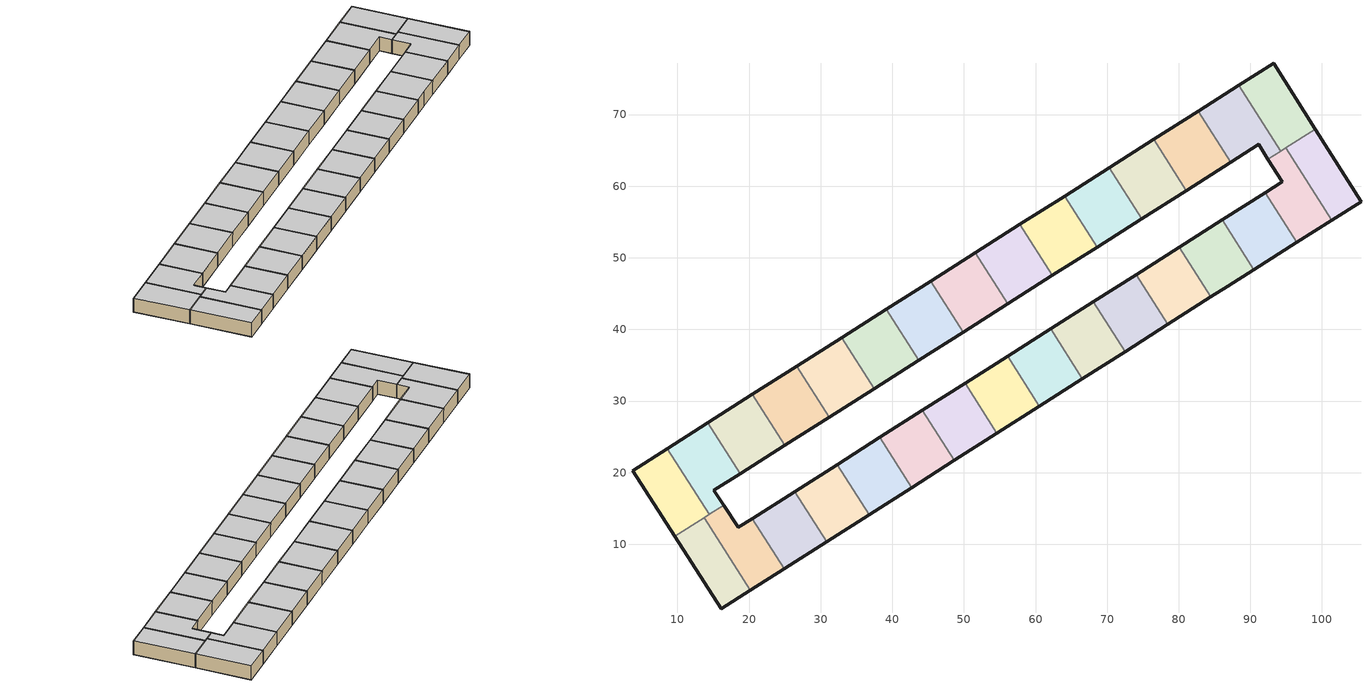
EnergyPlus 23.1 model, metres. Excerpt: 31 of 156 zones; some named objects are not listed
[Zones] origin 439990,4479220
b56bda9013da5b2d_F2_dwelling_0
 floor to b56bda9013da5b2d_F1_dwelling_0 (EU_floor_Construction): 20.19,3.58 13.73,13.73 9.61,11.11 16.12,0.98 z6
 wall outside (EU_wall_Construction): 20.19,3.58 16.12,0.98 9.61,11.11 z6:9
 wall to b56bda9013da5b2d_F2_dwelling_1 (EU_wall_Construction): 13.73,13.73 20.19,3.58 z6:9
 wall to b56bda9013da5b2d_F2_dwelling_16 (EU_wall_Construction): 9.61,11.11 13.73,13.73 z6:9
 ceiling to b56bda9013da5b2d_F3_dwelling_0 (EU_floor_Construction): 13.73,13.73 20.19,3.58 16.12,0.98 9.61,11.11 z9
b56bda9013da5b2d_F2_dwelling_1
 floor to b56bda9013da5b2d_F1_dwelling_1 (EU_floor_Construction): 24.89,6.58 20.43,13.59 18.46,12.34 16.45,15.45 13.73,13.73 20.19,3.58 z6
 wall outside (EU_wall_Construction): 24.89,6.58 20.19,3.58 / 16.45,15.45 18.46,12.34 20.43,13.59 z6:9
 wall to b56bda9013da5b2d_F2_dwelling_2 (EU_wall_Construction): 20.43,13.59 24.89,6.58 z6:9
 wall to b56bda9013da5b2d_F2_dwelling_17 (EU_wall_Construction): 14.42,14.16 16.45,15.45 z6:9
 wall to b56bda9013da5b2d_F2_dwelling_16 (EU_wall_Construction): 13.73,13.73 14.42,14.17 z6:9
 ceiling to b56bda9013da5b2d_F3_dwelling_1 (EU_floor_Construction): 20.43,13.59 24.89,6.58 20.19,3.58 13.73,13.73 16.45,15.45 18.46,12.34 z9
b56bda9013da5b2d_F2_dwelling_10
 floor to b56bda9013da5b2d_F1_dwelling_10 (EU_floor_Construction): 78.48,40.71 74.07,47.66 68.08,43.86 72.5,36.9 z6
 wall outside (EU_wall_Construction): 68.08,43.86 74.07,47.66 / 78.48,40.71 72.5,36.9 z6:9
 wall to b56bda9013da5b2d_F2_dwelling_9 (EU_wall_Construction): 72.5,36.9 68.08,43.86 z6:9
 wall to b56bda9013da5b2d_F2_dwelling_11 (EU_wall_Construction): 74.07,47.66 78.48,40.71 z6:9
 ceiling to b56bda9013da5b2d_F3_dwelling_10 (EU_floor_Construction): 74.07,47.66 78.48,40.71 72.5,36.9 68.08,43.86 z9
b56bda9013da5b2d_F2_dwelling_11
 floor to b56bda9013da5b2d_F1_dwelling_11 (EU_floor_Construction): 84.47,44.53 80.07,51.47 74.07,47.66 78.48,40.71 z6
 wall outside (EU_wall_Construction): 74.07,47.66 80.07,51.47 / 84.47,44.53 78.48,40.71 z6:9
 wall to b56bda9013da5b2d_F2_dwelling_12 (EU_wall_Construction): 80.07,51.47 84.47,44.53 z6:9
 ceiling to b56bda9013da5b2d_F3_dwelling_11 (EU_floor_Construction): 80.07,51.47 84.47,44.53 78.48,40.71 74.07,47.66 z9
b56bda9013da5b2d_F2_dwelling_12
 floor to b56bda9013da5b2d_F1_dwelling_12 (EU_floor_Construction): 90.47,48.34 86.07,55.28 80.07,51.47 84.47,44.53 86.83,46.03 z6
 wall outside (EU_wall_Construction): 80.07,51.47 86.07,55.28 / 90.47,48.34 86.83,46.03 84.47,44.53 z6:9
 wall to b56bda9013da5b2d_F2_dwelling_13 (EU_wall_Construction): 86.07,55.28 90.47,48.34 z6:9
 ceiling to b56bda9013da5b2d_F3_dwelling_12 (EU_floor_Construction): 86.07,55.28 90.47,48.34 86.83,46.03 84.47,44.53 80.07,51.47 z9
b56bda9013da5b2d_F2_dwelling_13
 floor to b56bda9013da5b2d_F1_dwelling_13 (EU_floor_Construction): 96.47,52.14 92.06,59.09 86.07,55.28 90.47,48.34 z6
 wall outside (EU_wall_Construction): 86.07,55.28 92.06,59.09 / 96.47,52.14 90.47,48.34 z6:9
 wall to b56bda9013da5b2d_F2_dwelling_14 (EU_wall_Construction): 92.06,59.09 96.47,52.14 z6:9
 ceiling to b56bda9013da5b2d_F3_dwelling_13 (EU_floor_Construction): 92.06,59.09 96.47,52.14 90.47,48.34 86.07,55.28 z9
b56bda9013da5b2d_F2_dwelling_14
 floor to b56bda9013da5b2d_F1_dwelling_14 (EU_floor_Construction): 101.34,55.23 94.92,65.33 92.46,63.77 94.45,60.6 92.06,59.09 96.47,52.14 z6
 wall outside (EU_wall_Construction): 101.34,55.23 96.47,52.14 / 92.06,59.09 94.45,60.6 92.46,63.77 z6:9
 wall to b56bda9013da5b2d_F2_dwelling_15 (EU_wall_Construction): 94.92,65.33 101.34,55.23 z6:9
 wall to b56bda9013da5b2d_F2_dwelling_29 (EU_wall_Construction): 92.46,63.77 94.24,64.9 z6:9
 wall to b56bda9013da5b2d_F2_dwelling_30 (EU_wall_Construction): 94.24,64.9 94.92,65.33 z6:9
 ceiling to b56bda9013da5b2d_F3_dwelling_14 (EU_floor_Construction): 94.92,65.33 101.34,55.23 96.47,52.14 92.06,59.09 94.45,60.6 92.46,63.77 z9
b56bda9013da5b2d_F2_dwelling_15
 floor to b56bda9013da5b2d_F1_dwelling_15 (EU_floor_Construction): 105.45,57.83 99.05,67.96 94.92,65.33 101.34,55.23 z6
 wall outside (EU_wall_Construction): 99.05,67.96 105.45,57.83 101.34,55.23 z6:9
 wall to b56bda9013da5b2d_F2_dwelling_30 (EU_wall_Construction): 94.92,65.33 99.05,67.96 z6:9
 ceiling to b56bda9013da5b2d_F3_dwelling_15 (EU_floor_Construction): 99.05,67.96 105.45,57.83 101.34,55.23 94.92,65.33 z9
b56bda9013da5b2d_F2_dwelling_16
 floor to b56bda9013da5b2d_F1_dwelling_16 (EU_floor_Construction): 14.42,14.17 8.58,23.36 3.73,20.28 9.61,11.11 z6
 wall outside (EU_wall_Construction): 9.61,11.11 3.73,20.28 8.58,23.36 z6:9
 wall to b56bda9013da5b2d_F2_dwelling_17 (EU_wall_Construction): 8.58,23.36 14.42,14.17 z6:9
 ceiling to b56bda9013da5b2d_F3_dwelling_16 (EU_floor_Construction): 8.58,23.36 14.42,14.17 9.61,11.11 3.73,20.28 z9
b56bda9013da5b2d_F2_dwelling_17
 floor to b56bda9013da5b2d_F1_dwelling_17 (EU_floor_Construction): 16.45,15.45 15.1,17.52 18.75,19.83 14.23,26.95 8.58,23.36 14.42,14.17 z6
 wall outside (EU_wall_Construction): 8.58,23.36 14.23,26.95 / 18.75,19.83 15.1,17.52 16.45,15.45 z6:9
 wall to b56bda9013da5b2d_F2_dwelling_18 (EU_wall_Construction): 14.23,26.95 18.75,19.83 z6:9
 ceiling to b56bda9013da5b2d_F3_dwelling_17 (EU_floor_Construction): 14.23,26.95 18.75,19.83 15.1,17.52 16.45,15.45 14.42,14.17 8.58,23.36 z9
b56bda9013da5b2d_F2_dwelling_18
 floor to b56bda9013da5b2d_F1_dwelling_18 (EU_floor_Construction): 24.99,23.8 20.46,30.91 14.23,26.95 18.75,19.83 z6
 wall outside (EU_wall_Construction): 14.23,26.95 20.46,30.91 / 24.99,23.8 18.75,19.83 z6:9
 wall to b56bda9013da5b2d_F2_dwelling_19 (EU_wall_Construction): 20.46,30.91 24.99,23.8 z6:9
 ceiling to b56bda9013da5b2d_F3_dwelling_18 (EU_floor_Construction): 20.46,30.91 24.99,23.8 18.75,19.83 14.23,26.95 z9
b56bda9013da5b2d_F2_dwelling_19
 floor to b56bda9013da5b2d_F1_dwelling_19 (EU_floor_Construction): 31.22,27.76 26.7,34.88 20.46,30.91 24.99,23.8 z6
 wall outside (EU_wall_Construction): 20.46,30.91 26.7,34.88 / 31.22,27.76 24.99,23.8 z6:9
 wall to b56bda9013da5b2d_F2_dwelling_20 (EU_wall_Construction): 26.7,34.88 31.22,27.76 z6:9
 ceiling to b56bda9013da5b2d_F3_dwelling_19 (EU_floor_Construction): 26.7,34.88 31.22,27.76 24.99,23.8 20.46,30.91 z9
b56bda9013da5b2d_F2_dwelling_2
 floor to b56bda9013da5b2d_F1_dwelling_2 (EU_floor_Construction): 30.82,10.35 26.36,17.36 20.43,13.59 24.89,6.58 z6
 wall outside (EU_wall_Construction): 20.43,13.59 26.36,17.36 / 30.82,10.35 24.89,6.58 z6:9
 wall to b56bda9013da5b2d_F2_dwelling_3 (EU_wall_Construction): 26.36,17.36 30.82,10.35 z6:9
 ceiling to b56bda9013da5b2d_F3_dwelling_2 (EU_floor_Construction): 26.36,17.36 30.82,10.35 24.89,6.58 20.43,13.59 z9
b56bda9013da5b2d_F2_dwelling_20
 floor to b56bda9013da5b2d_F1_dwelling_20 (EU_floor_Construction): 37.46,31.71 32.93,38.84 26.7,34.88 31.22,27.76 z6
 wall outside (EU_wall_Construction): 26.7,34.88 32.93,38.84 / 37.46,31.71 31.22,27.76 z6:9
 wall to b56bda9013da5b2d_F2_dwelling_21 (EU_wall_Construction): 32.93,38.84 37.46,31.71 z6:9
 ceiling to b56bda9013da5b2d_F3_dwelling_20 (EU_floor_Construction): 32.93,38.84 37.46,31.71 31.22,27.76 26.7,34.88 z9
b56bda9013da5b2d_F2_dwelling_21
 floor to b56bda9013da5b2d_F1_dwelling_21 (EU_floor_Construction): 43.69,35.67 39.16,42.8 32.93,38.84 37.46,31.71 z6
 wall outside (EU_wall_Construction): 32.93,38.84 39.16,42.8 / 43.69,35.67 37.46,31.71 z6:9
 wall to b56bda9013da5b2d_F2_dwelling_22 (EU_wall_Construction): 39.16,42.8 43.69,35.67 z6:9
 ceiling to b56bda9013da5b2d_F3_dwelling_21 (EU_floor_Construction): 39.16,42.8 43.69,35.67 37.46,31.71 32.93,38.84 z9
b56bda9013da5b2d_F2_dwelling_22
 floor to b56bda9013da5b2d_F1_dwelling_22 (EU_floor_Construction): 49.91,39.63 45.39,46.75 39.16,42.8 43.69,35.67 z6
 wall outside (EU_wall_Construction): 39.16,42.8 45.39,46.75 / 49.91,39.63 43.69,35.67 z6:9
 wall to b56bda9013da5b2d_F2_dwelling_23 (EU_wall_Construction): 45.39,46.75 49.91,39.63 z6:9
 ceiling to b56bda9013da5b2d_F3_dwelling_22 (EU_floor_Construction): 45.39,46.75 49.91,39.63 43.69,35.67 39.16,42.8 z9
b56bda9013da5b2d_F2_dwelling_23
 floor to b56bda9013da5b2d_F1_dwelling_23 (EU_floor_Construction): 56.14,43.58 51.61,50.71 45.39,46.75 49.91,39.63 z6
 wall outside (EU_wall_Construction): 45.39,46.75 51.61,50.71 / 56.14,43.58 49.91,39.63 z6:9
 wall to b56bda9013da5b2d_F2_dwelling_24 (EU_wall_Construction): 51.61,50.71 56.14,43.58 z6:9
 ceiling to b56bda9013da5b2d_F3_dwelling_23 (EU_floor_Construction): 51.61,50.71 56.14,43.58 49.91,39.63 45.39,46.75 z9
b56bda9013da5b2d_F2_dwelling_24
 floor to b56bda9013da5b2d_F1_dwelling_24 (EU_floor_Construction): 62.36,47.53 57.83,54.67 51.61,50.71 56.14,43.58 z6
 wall outside (EU_wall_Construction): 51.61,50.71 57.83,54.67 / 62.36,47.53 56.14,43.58 z6:9
 wall to b56bda9013da5b2d_F2_dwelling_25 (EU_wall_Construction): 57.83,54.67 62.36,47.53 z6:9
 ceiling to b56bda9013da5b2d_F3_dwelling_24 (EU_floor_Construction): 57.83,54.67 62.36,47.53 56.14,43.58 51.61,50.71 z9
b56bda9013da5b2d_F2_dwelling_25
 floor to b56bda9013da5b2d_F1_dwelling_25 (EU_floor_Construction): 68.59,51.48 64.05,58.62 57.83,54.67 62.36,47.53 z6
 wall outside (EU_wall_Construction): 57.83,54.67 64.05,58.62 / 68.59,51.48 62.36,47.53 z6:9
 wall to b56bda9013da5b2d_F2_dwelling_26 (EU_wall_Construction): 64.05,58.62 68.59,51.48 z6:9
 ceiling to b56bda9013da5b2d_F3_dwelling_25 (EU_floor_Construction): 64.05,58.62 68.59,51.48 62.36,47.53 57.83,54.67 z9
b56bda9013da5b2d_F2_dwelling_26
 floor to b56bda9013da5b2d_F1_dwelling_26 (EU_floor_Construction): 74.81,55.43 70.27,62.57 64.05,58.62 68.59,51.48 z6
 wall outside (EU_wall_Construction): 64.05,58.62 70.27,62.57 / 74.81,55.43 68.59,51.48 z6:9
 wall to b56bda9013da5b2d_F2_dwelling_27 (EU_wall_Construction): 70.27,62.57 74.81,55.43 z6:9
 ceiling to b56bda9013da5b2d_F3_dwelling_26 (EU_floor_Construction): 70.27,62.57 74.81,55.43 68.59,51.48 64.05,58.62 z9
b56bda9013da5b2d_F2_dwelling_27
 floor to b56bda9013da5b2d_F1_dwelling_27 (EU_floor_Construction): 81.02,59.38 76.48,66.52 70.27,62.57 74.81,55.43 z6
 wall outside (EU_wall_Construction): 70.27,62.57 76.48,66.52 / 81.02,59.38 74.81,55.43 z6:9
 wall to b56bda9013da5b2d_F2_dwelling_28 (EU_wall_Construction): 76.48,66.52 81.02,59.38 z6:9
 ceiling to b56bda9013da5b2d_F3_dwelling_27 (EU_floor_Construction): 76.48,66.52 81.02,59.38 74.81,55.43 70.27,62.57 z9
b56bda9013da5b2d_F2_dwelling_28
 floor to b56bda9013da5b2d_F1_dwelling_28 (EU_floor_Construction): 87.24,63.33 82.7,70.47 76.48,66.52 81.02,59.38 z6
 wall outside (EU_wall_Construction): 76.48,66.52 82.7,70.47 / 87.24,63.33 81.02,59.38 z6:9
 wall to b56bda9013da5b2d_F2_dwelling_29 (EU_wall_Construction): 82.7,70.47 87.24,63.33 z6:9
 ceiling to b56bda9013da5b2d_F3_dwelling_28 (EU_floor_Construction): 82.7,70.47 87.24,63.33 81.02,59.38 76.48,66.52 z9
b56bda9013da5b2d_F2_dwelling_29
 floor to b56bda9013da5b2d_F1_dwelling_29 (EU_floor_Construction): 94.24,64.9 88.4,74.09 82.7,70.47 87.24,63.33 91.16,65.82 92.46,63.77 z6
 wall outside (EU_wall_Construction): 92.46,63.77 91.16,65.82 87.24,63.33 / 82.7,70.47 88.4,74.09 z6:9
 wall to b56bda9013da5b2d_F2_dwelling_30 (EU_wall_Construction): 88.4,74.09 94.24,64.9 z6:9
 ceiling to b56bda9013da5b2d_F3_dwelling_29 (EU_floor_Construction): 88.4,74.09 94.24,64.9 92.46,63.77 91.16,65.82 87.24,63.33 82.7,70.47 z9
b56bda9013da5b2d_F2_dwelling_3
 floor to b56bda9013da5b2d_F1_dwelling_3 (EU_floor_Construction): 36.75,14.13 32.3,21.13 26.36,17.36 30.82,10.35 z6
 wall outside (EU_wall_Construction): 26.36,17.36 32.3,21.13 / 36.75,14.13 30.82,10.35 z6:9
 wall to b56bda9013da5b2d_F2_dwelling_4 (EU_wall_Construction): 32.3,21.13 36.75,14.13 z6:9
 ceiling to b56bda9013da5b2d_F3_dwelling_3 (EU_floor_Construction): 32.3,21.13 36.75,14.13 30.82,10.35 26.36,17.36 z9
b56bda9013da5b2d_F2_dwelling_30
 floor to b56bda9013da5b2d_F1_dwelling_30 (EU_floor_Construction): 99.05,67.96 93.24,77.17 88.4,74.09 94.24,64.9 z6
 wall outside (EU_wall_Construction): 88.4,74.09 93.24,77.17 99.05,67.96 z6:9
 ceiling to b56bda9013da5b2d_F3_dwelling_30 (EU_floor_Construction): 93.24,77.17 99.05,67.96 94.24,64.9 88.4,74.09 z9
b56bda9013da5b2d_F2_dwelling_4
 floor to b56bda9013da5b2d_F1_dwelling_4 (EU_floor_Construction): 42.69,17.91 38.25,24.91 32.3,21.13 36.75,14.13 z6
 wall outside (EU_wall_Construction): 32.3,21.13 38.25,24.91 / 42.69,17.91 36.75,14.13 z6:9
 wall to b56bda9013da5b2d_F2_dwelling_5 (EU_wall_Construction): 38.25,24.91 42.69,17.91 z6:9
 ceiling to b56bda9013da5b2d_F3_dwelling_4 (EU_floor_Construction): 38.25,24.91 42.69,17.91 36.75,14.13 32.3,21.13 z9
b56bda9013da5b2d_F2_dwelling_5
 floor to b56bda9013da5b2d_F1_dwelling_5 (EU_floor_Construction): 48.64,21.7 44.2,28.69 38.25,24.91 42.69,17.91 z6
 wall outside (EU_wall_Construction): 38.25,24.91 44.2,28.69 / 48.64,21.7 42.69,17.91 z6:9
 wall to b56bda9013da5b2d_F2_dwelling_6 (EU_wall_Construction): 44.2,28.69 48.64,21.7 z6:9
 ceiling to b56bda9013da5b2d_F3_dwelling_5 (EU_floor_Construction): 44.2,28.69 48.64,21.7 42.69,17.91 38.25,24.91 z9
b56bda9013da5b2d_F2_dwelling_6
 floor to b56bda9013da5b2d_F1_dwelling_6 (EU_floor_Construction): 54.59,25.5 50.16,32.47 44.2,28.69 48.64,21.7 z6
 wall outside (EU_wall_Construction): 44.2,28.69 50.16,32.47 / 54.59,25.5 48.64,21.7 z6:9
 wall to b56bda9013da5b2d_F2_dwelling_7 (EU_wall_Construction): 50.16,32.47 54.59,25.5 z6:9
 ceiling to b56bda9013da5b2d_F3_dwelling_6 (EU_floor_Construction): 50.16,32.47 54.59,25.5 48.64,21.7 44.2,28.69 z9
b56bda9013da5b2d_F2_dwelling_7
 floor to b56bda9013da5b2d_F1_dwelling_7 (EU_floor_Construction): 60.56,29.29 56.13,36.26 50.16,32.47 54.59,25.5 z6
 wall outside (EU_wall_Construction): 50.16,32.47 56.13,36.26 / 60.56,29.29 54.59,25.5 z6:9
 wall to b56bda9013da5b2d_F2_dwelling_8 (EU_wall_Construction): 56.13,36.26 60.56,29.29 z6:9
 ceiling to b56bda9013da5b2d_F3_dwelling_7 (EU_floor_Construction): 56.13,36.26 60.56,29.29 54.59,25.5 50.16,32.47 z9
b56bda9013da5b2d_F2_dwelling_8
 floor to b56bda9013da5b2d_F1_dwelling_8 (EU_floor_Construction): 66.53,33.1 62.1,40.06 56.13,36.26 60.56,29.29 z6
 wall outside (EU_wall_Construction): 56.13,36.26 62.1,40.06 / 66.53,33.1 60.56,29.29 z6:9
 wall to b56bda9013da5b2d_F2_dwelling_9 (EU_wall_Construction): 62.1,40.06 66.53,33.1 z6:9
 ceiling to b56bda9013da5b2d_F3_dwelling_8 (EU_floor_Construction): 62.1,40.06 66.53,33.1 60.56,29.29 56.13,36.26 z9
b56bda9013da5b2d_F2_dwelling_9
 floor to b56bda9013da5b2d_F1_dwelling_9 (EU_floor_Construction): 72.5,36.9 68.08,43.86 62.1,40.06 66.53,33.1 z6
 wall outside (EU_wall_Construction): 62.1,40.06 68.08,43.86 / 72.5,36.9 66.53,33.1 z6:9
 ceiling to b56bda9013da5b2d_F3_dwelling_9 (EU_floor_Construction): 68.08,43.86 72.5,36.9 66.53,33.1 62.1,40.06 z9
[Building]
EU S2 Campaign: North Axis=0; Terrain=City; Solar Distribution=FullExterior
[Site:Location]
Madrid: Latitude=40.5; Longitude=-3.5; Time Zone=1; Elevation=609
[SizingPeriod:WeatherFileDays]
AnnualSizingPeriod: Begin Month=1; Begin Day of Month=1; End Month=12; End Day of Month=31; Day of Week for Start Day=Monday; Use Weather File Daylight Saving Period=No; Use Weather File Rain and Snow Indicators=No
[MATERIAL]
EU_InternalMass_Material: Roughness=MediumRough; Thickness=0.1; Conductivity=1; Density=1800; Specific Heat=900; Thermal Absorptance=0.9; Solar Absorptance=0.7; Visible Absorptance=0.7
[MATERIAL:NOMASS] Roughness=MediumRough; Thermal Absorptance=0.9; Solar Absorptance=0.7; Visible Absorptance=0.7
Name | Thermal Resistance
EU_wall_NoMass | 0.609216
EU_floor_NoMass | 0.568163
[CONSTRUCTION]
EU_wall_Construction: EU_wall_NoMass
EU_floor_Construction: EU_floor_NoMass
EU_InternalMass_Construction: EU_InternalMass_Material
[ZONE] Type=1; Multiplier=1; Ceiling Height=autocalculate; Floor Area=autocalculate; Part of Total Floor Area=Yes
Name | Volume
b56bda9013da5b2d_F2_dwelling_0 | 175.195
b56bda9013da5b2d_F2_dwelling_1; b56bda9013da5b2d_F2_dwelling_14 | 175.228
b56bda9013da5b2d_F2_dwelling_10; b56bda9013da5b2d_F2_dwelling_6 | 175.219
b56bda9013da5b2d_F2_dwelling_11 | 175.216
b56bda9013da5b2d_F2_dwelling_12; b56bda9013da5b2d_F2_dwelling_9 | 175.202
b56bda9013da5b2d_F2_dwelling_13 | 175.233
b56bda9013da5b2d_F2_dwelling_15 | 175.203
b56bda9013da5b2d_F2_dwelling_16; b56bda9013da5b2d_F2_dwelling_25 | 186.894
b56bda9013da5b2d_F2_dwelling_17 | 186.882
b56bda9013da5b2d_F2_dwelling_18 | 186.875
b56bda9013da5b2d_F2_dwelling_19 | 186.898
b56bda9013da5b2d_F2_dwelling_2; b56bda9013da5b2d_F2_dwelling_4 | 175.205
b56bda9013da5b2d_F2_dwelling_20 | 186.906
b56bda9013da5b2d_F2_dwelling_21 | 186.892
b56bda9013da5b2d_F2_dwelling_22 | 186.885
b56bda9013da5b2d_F2_dwelling_23 | 186.913
b56bda9013da5b2d_F2_dwelling_24 | 186.869
b56bda9013da5b2d_F2_dwelling_26 | 186.88
b56bda9013da5b2d_F2_dwelling_27 | 186.889
b56bda9013da5b2d_F2_dwelling_28 | 186.896
b56bda9013da5b2d_F2_dwelling_29 | 186.873
b56bda9013da5b2d_F2_dwelling_3 | 175.204
b56bda9013da5b2d_F2_dwelling_30 | 186.893
b56bda9013da5b2d_F2_dwelling_5 | 175.238
b56bda9013da5b2d_F2_dwelling_7 | 175.188
b56bda9013da5b2d_F2_dwelling_8 | 175.239
[INTERNALMASS] Construction=EU_InternalMass_Construction
Name | Zone or ZoneList | Surface Area
b56bda9013da5b2d_F2_dwelling_0_EU_InternalMass | b56bda9013da5b2d_F2_dwelling_0 | 58.3983
b56bda9013da5b2d_F2_dwelling_1_EU_InternalMass | b56bda9013da5b2d_F2_dwelling_1 | 58.4092
b56bda9013da5b2d_F2_dwelling_2_EU_InternalMass | b56bda9013da5b2d_F2_dwelling_2 | 58.4014
b56bda9013da5b2d_F2_dwelling_3_EU_InternalMass | b56bda9013da5b2d_F2_dwelling_3 | 58.4013
b56bda9013da5b2d_F2_dwelling_4_EU_InternalMass | b56bda9013da5b2d_F2_dwelling_4 | 58.4017
b56bda9013da5b2d_F2_dwelling_5_EU_InternalMass | b56bda9013da5b2d_F2_dwelling_5 | 58.4126
b56bda9013da5b2d_F2_dwelling_6_EU_InternalMass | b56bda9013da5b2d_F2_dwelling_6 | 58.4066
b56bda9013da5b2d_F2_dwelling_7_EU_InternalMass | b56bda9013da5b2d_F2_dwelling_7 | 58.396
b56bda9013da5b2d_F2_dwelling_8_EU_InternalMass | b56bda9013da5b2d_F2_dwelling_8 | 58.4132
b56bda9013da5b2d_F2_dwelling_9_EU_InternalMass | b56bda9013da5b2d_F2_dwelling_9 | 58.4006
b56bda9013da5b2d_F2_dwelling_10_EU_InternalMass | b56bda9013da5b2d_F2_dwelling_10 | 58.4062
b56bda9013da5b2d_F2_dwelling_11_EU_InternalMass | b56bda9013da5b2d_F2_dwelling_11 | 58.4054
b56bda9013da5b2d_F2_dwelling_12_EU_InternalMass | b56bda9013da5b2d_F2_dwelling_12 | 58.4005
b56bda9013da5b2d_F2_dwelling_13_EU_InternalMass | b56bda9013da5b2d_F2_dwelling_13 | 58.4108
b56bda9013da5b2d_F2_dwelling_14_EU_InternalMass | b56bda9013da5b2d_F2_dwelling_14 | 58.4095
b56bda9013da5b2d_F2_dwelling_15_EU_InternalMass | b56bda9013da5b2d_F2_dwelling_15 | 58.401
b56bda9013da5b2d_F2_dwelling_16_EU_InternalMass | b56bda9013da5b2d_F2_dwelling_16 | 62.2978
b56bda9013da5b2d_F2_dwelling_17_EU_InternalMass | b56bda9013da5b2d_F2_dwelling_17 | 62.294
b56bda9013da5b2d_F2_dwelling_18_EU_InternalMass | b56bda9013da5b2d_F2_dwelling_18 | 62.2916
b56bda9013da5b2d_F2_dwelling_19_EU_InternalMass | b56bda9013da5b2d_F2_dwelling_19 | 62.2994
b56bda9013da5b2d_F2_dwelling_20_EU_InternalMass | b56bda9013da5b2d_F2_dwelling_20 | 62.3019
b56bda9013da5b2d_F2_dwelling_21_EU_InternalMass | b56bda9013da5b2d_F2_dwelling_21 | 62.2973
b56bda9013da5b2d_F2_dwelling_22_EU_InternalMass | b56bda9013da5b2d_F2_dwelling_22 | 62.295
b56bda9013da5b2d_F2_dwelling_23_EU_InternalMass | b56bda9013da5b2d_F2_dwelling_23 | 62.3044
b56bda9013da5b2d_F2_dwelling_24_EU_InternalMass | b56bda9013da5b2d_F2_dwelling_24 | 62.2896
b56bda9013da5b2d_F2_dwelling_25_EU_InternalMass | b56bda9013da5b2d_F2_dwelling_25 | 62.2981
b56bda9013da5b2d_F2_dwelling_26_EU_InternalMass | b56bda9013da5b2d_F2_dwelling_26 | 62.2934
b56bda9013da5b2d_F2_dwelling_27_EU_InternalMass | b56bda9013da5b2d_F2_dwelling_27 | 62.2966
b56bda9013da5b2d_F2_dwelling_28_EU_InternalMass | b56bda9013da5b2d_F2_dwelling_28 | 62.2988
b56bda9013da5b2d_F2_dwelling_29_EU_InternalMass | b56bda9013da5b2d_F2_dwelling_29 | 62.2911
b56bda9013da5b2d_F2_dwelling_30_EU_InternalMass | b56bda9013da5b2d_F2_dwelling_30 | 62.2975
[OTHEREQUIPMENT] Fuel Type=Electricity; Design Level Calculation Method=Watts/Area; Power per Zone Floor Area=1; Fraction Latent=0; Fraction Radiant=0; Fraction Lost=0; Carbon Dioxide Generation Rate=0; EndUse Subcategory=EU_Step8_InternalGains
Name | Zone or ZoneList or Space or SpaceList | Schedule
EU_Step8_InternalGain_b56bda9013da5b2d_F2_dwelling_0_f000 | b56bda9013da5b2d_F2_dwelling_0 | EU_Step8_GainSchedule_b56bda9013da5b2d_F2_dwelling_0_f000
EU_Step8_InternalGain_b56bda9013da5b2d_F2_dwelling_1_f000 | b56bda9013da5b2d_F2_dwelling_1 | EU_Step8_GainSchedule_b56bda9013da5b2d_F2_dwelling_1_f000
EU_Step8_InternalGain_b56bda9013da5b2d_F2_dwelling_2_f000 | b56bda9013da5b2d_F2_dwelling_2 | EU_Step8_GainSchedule_b56bda9013da5b2d_F2_dwelling_2_f000
EU_Step8_InternalGain_b56bda9013da5b2d_F2_dwelling_3_f000 | b56bda9013da5b2d_F2_dwelling_3 | EU_Step8_GainSchedule_b56bda9013da5b2d_F2_dwelling_3_f000
EU_Step8_InternalGain_b56bda9013da5b2d_F2_dwelling_4_f000 | b56bda9013da5b2d_F2_dwelling_4 | EU_Step8_GainSchedule_b56bda9013da5b2d_F2_dwelling_4_f000
EU_Step8_InternalGain_b56bda9013da5b2d_F2_dwelling_5_f000 | b56bda9013da5b2d_F2_dwelling_5 | EU_Step8_GainSchedule_b56bda9013da5b2d_F2_dwelling_5_f000
EU_Step8_InternalGain_b56bda9013da5b2d_F2_dwelling_6_f000 | b56bda9013da5b2d_F2_dwelling_6 | EU_Step8_GainSchedule_b56bda9013da5b2d_F2_dwelling_6_f000
EU_Step8_InternalGain_b56bda9013da5b2d_F2_dwelling_7_f000 | b56bda9013da5b2d_F2_dwelling_7 | EU_Step8_GainSchedule_b56bda9013da5b2d_F2_dwelling_7_f000
EU_Step8_InternalGain_b56bda9013da5b2d_F2_dwelling_8_f000 | b56bda9013da5b2d_F2_dwelling_8 | EU_Step8_GainSchedule_b56bda9013da5b2d_F2_dwelling_8_f000
EU_Step8_InternalGain_b56bda9013da5b2d_F2_dwelling_9_f000 | b56bda9013da5b2d_F2_dwelling_9 | EU_Step8_GainSchedule_b56bda9013da5b2d_F2_dwelling_9_f000
EU_Step8_InternalGain_b56bda9013da5b2d_F2_dwelling_10_f000 | b56bda9013da5b2d_F2_dwelling_10 | EU_Step8_GainSchedule_b56bda9013da5b2d_F2_dwelling_10_f000
EU_Step8_InternalGain_b56bda9013da5b2d_F2_dwelling_11_f000 | b56bda9013da5b2d_F2_dwelling_11 | EU_Step8_GainSchedule_b56bda9013da5b2d_F2_dwelling_11_f000
EU_Step8_InternalGain_b56bda9013da5b2d_F2_dwelling_12_f000 | b56bda9013da5b2d_F2_dwelling_12 | EU_Step8_GainSchedule_b56bda9013da5b2d_F2_dwelling_12_f000
EU_Step8_InternalGain_b56bda9013da5b2d_F2_dwelling_13_f000 | b56bda9013da5b2d_F2_dwelling_13 | EU_Step8_GainSchedule_b56bda9013da5b2d_F2_dwelling_13_f000
EU_Step8_InternalGain_b56bda9013da5b2d_F2_dwelling_14_f000 | b56bda9013da5b2d_F2_dwelling_14 | EU_Step8_GainSchedule_b56bda9013da5b2d_F2_dwelling_14_f000
EU_Step8_InternalGain_b56bda9013da5b2d_F2_dwelling_15_f000 | b56bda9013da5b2d_F2_dwelling_15 | EU_Step8_GainSchedule_b56bda9013da5b2d_F2_dwelling_15_f000
EU_Step8_InternalGain_b56bda9013da5b2d_F2_dwelling_16_f000 | b56bda9013da5b2d_F2_dwelling_16 | EU_Step8_GainSchedule_b56bda9013da5b2d_F2_dwelling_16_f000
EU_Step8_InternalGain_b56bda9013da5b2d_F2_dwelling_17_f000 | b56bda9013da5b2d_F2_dwelling_17 | EU_Step8_GainSchedule_b56bda9013da5b2d_F2_dwelling_17_f000
EU_Step8_InternalGain_b56bda9013da5b2d_F2_dwelling_18_f000 | b56bda9013da5b2d_F2_dwelling_18 | EU_Step8_GainSchedule_b56bda9013da5b2d_F2_dwelling_18_f000
EU_Step8_InternalGain_b56bda9013da5b2d_F2_dwelling_19_f000 | b56bda9013da5b2d_F2_dwelling_19 | EU_Step8_GainSchedule_b56bda9013da5b2d_F2_dwelling_19_f000
EU_Step8_InternalGain_b56bda9013da5b2d_F2_dwelling_20_f000 | b56bda9013da5b2d_F2_dwelling_20 | EU_Step8_GainSchedule_b56bda9013da5b2d_F2_dwelling_20_f000
EU_Step8_InternalGain_b56bda9013da5b2d_F2_dwelling_21_f000 | b56bda9013da5b2d_F2_dwelling_21 | EU_Step8_GainSchedule_b56bda9013da5b2d_F2_dwelling_21_f000
EU_Step8_InternalGain_b56bda9013da5b2d_F2_dwelling_22_f000 | b56bda9013da5b2d_F2_dwelling_22 | EU_Step8_GainSchedule_b56bda9013da5b2d_F2_dwelling_22_f000
EU_Step8_InternalGain_b56bda9013da5b2d_F2_dwelling_23_f000 | b56bda9013da5b2d_F2_dwelling_23 | EU_Step8_GainSchedule_b56bda9013da5b2d_F2_dwelling_23_f000
EU_Step8_InternalGain_b56bda9013da5b2d_F2_dwelling_24_f000 | b56bda9013da5b2d_F2_dwelling_24 | EU_Step8_GainSchedule_b56bda9013da5b2d_F2_dwelling_24_f000
EU_Step8_InternalGain_b56bda9013da5b2d_F2_dwelling_25_f000 | b56bda9013da5b2d_F2_dwelling_25 | EU_Step8_GainSchedule_b56bda9013da5b2d_F2_dwelling_25_f000
EU_Step8_InternalGain_b56bda9013da5b2d_F2_dwelling_26_f000 | b56bda9013da5b2d_F2_dwelling_26 | EU_Step8_GainSchedule_b56bda9013da5b2d_F2_dwelling_26_f000
EU_Step8_InternalGain_b56bda9013da5b2d_F2_dwelling_27_f000 | b56bda9013da5b2d_F2_dwelling_27 | EU_Step8_GainSchedule_b56bda9013da5b2d_F2_dwelling_27_f000
EU_Step8_InternalGain_b56bda9013da5b2d_F2_dwelling_28_f000 | b56bda9013da5b2d_F2_dwelling_28 | EU_Step8_GainSchedule_b56bda9013da5b2d_F2_dwelling_28_f000
EU_Step8_InternalGain_b56bda9013da5b2d_F2_dwelling_29_f000 | b56bda9013da5b2d_F2_dwelling_29 | EU_Step8_GainSchedule_b56bda9013da5b2d_F2_dwelling_29_f000
EU_Step8_InternalGain_b56bda9013da5b2d_F2_dwelling_30_f000 | b56bda9013da5b2d_F2_dwelling_30 | EU_Step8_GainSchedule_b56bda9013da5b2d_F2_dwelling_30_f000
[ZONEVENTILATION:DESIGNFLOWRATE] Schedule=EU_AlwaysOn; Design Flow Rate Calculation Method=AirChanges/Hour; Air Changes per Hour=0.752966; Ventilation Type=Natural; Fan Pressure Rise=0; Fan Total Efficiency=1; Constant Term Coefficient=1; Temperature Term Coefficient=0; Velocity Term Coefficient=0; Velocity Squared Term Coefficient=0; Minimum Indoor Temperature=-100; Maximum Indoor Temperature=100; Delta Temperature=-100; Minimum Outdoor Temperature=-100; Maximum Outdoor Temperature=100; Maximum Wind Speed=40
Name | Zone or ZoneList or Space or SpaceList
EU_ConstantAir_b56bda9013da5b2d_F2_dwelling_0 | b56bda9013da5b2d_F2_dwelling_0
EU_ConstantAir_b56bda9013da5b2d_F2_dwelling_1 | b56bda9013da5b2d_F2_dwelling_1
EU_ConstantAir_b56bda9013da5b2d_F2_dwelling_2 | b56bda9013da5b2d_F2_dwelling_2
EU_ConstantAir_b56bda9013da5b2d_F2_dwelling_3 | b56bda9013da5b2d_F2_dwelling_3
EU_ConstantAir_b56bda9013da5b2d_F2_dwelling_4 | b56bda9013da5b2d_F2_dwelling_4
EU_ConstantAir_b56bda9013da5b2d_F2_dwelling_5 | b56bda9013da5b2d_F2_dwelling_5
EU_ConstantAir_b56bda9013da5b2d_F2_dwelling_6 | b56bda9013da5b2d_F2_dwelling_6
EU_ConstantAir_b56bda9013da5b2d_F2_dwelling_7 | b56bda9013da5b2d_F2_dwelling_7
EU_ConstantAir_b56bda9013da5b2d_F2_dwelling_8 | b56bda9013da5b2d_F2_dwelling_8
EU_ConstantAir_b56bda9013da5b2d_F2_dwelling_9 | b56bda9013da5b2d_F2_dwelling_9
EU_ConstantAir_b56bda9013da5b2d_F2_dwelling_10 | b56bda9013da5b2d_F2_dwelling_10
EU_ConstantAir_b56bda9013da5b2d_F2_dwelling_11 | b56bda9013da5b2d_F2_dwelling_11
EU_ConstantAir_b56bda9013da5b2d_F2_dwelling_12 | b56bda9013da5b2d_F2_dwelling_12
EU_ConstantAir_b56bda9013da5b2d_F2_dwelling_13 | b56bda9013da5b2d_F2_dwelling_13
EU_ConstantAir_b56bda9013da5b2d_F2_dwelling_14 | b56bda9013da5b2d_F2_dwelling_14
EU_ConstantAir_b56bda9013da5b2d_F2_dwelling_15 | b56bda9013da5b2d_F2_dwelling_15
EU_ConstantAir_b56bda9013da5b2d_F2_dwelling_16 | b56bda9013da5b2d_F2_dwelling_16
EU_ConstantAir_b56bda9013da5b2d_F2_dwelling_17 | b56bda9013da5b2d_F2_dwelling_17
EU_ConstantAir_b56bda9013da5b2d_F2_dwelling_18 | b56bda9013da5b2d_F2_dwelling_18
EU_ConstantAir_b56bda9013da5b2d_F2_dwelling_19 | b56bda9013da5b2d_F2_dwelling_19
EU_ConstantAir_b56bda9013da5b2d_F2_dwelling_20 | b56bda9013da5b2d_F2_dwelling_20
EU_ConstantAir_b56bda9013da5b2d_F2_dwelling_21 | b56bda9013da5b2d_F2_dwelling_21
EU_ConstantAir_b56bda9013da5b2d_F2_dwelling_22 | b56bda9013da5b2d_F2_dwelling_22
EU_ConstantAir_b56bda9013da5b2d_F2_dwelling_23 | b56bda9013da5b2d_F2_dwelling_23
EU_ConstantAir_b56bda9013da5b2d_F2_dwelling_24 | b56bda9013da5b2d_F2_dwelling_24
EU_ConstantAir_b56bda9013da5b2d_F2_dwelling_25 | b56bda9013da5b2d_F2_dwelling_25
EU_ConstantAir_b56bda9013da5b2d_F2_dwelling_26 | b56bda9013da5b2d_F2_dwelling_26
EU_ConstantAir_b56bda9013da5b2d_F2_dwelling_27 | b56bda9013da5b2d_F2_dwelling_27
EU_ConstantAir_b56bda9013da5b2d_F2_dwelling_28 | b56bda9013da5b2d_F2_dwelling_28
EU_ConstantAir_b56bda9013da5b2d_F2_dwelling_29 | b56bda9013da5b2d_F2_dwelling_29
EU_ConstantAir_b56bda9013da5b2d_F2_dwelling_30 | b56bda9013da5b2d_F2_dwelling_30
[HVACTEMPLATE:THERMOSTAT] Constant Heating Setpoint=20; Constant Cooling Setpoint=50
EU_HeatOnly_b56bda9013da5b2d_F3_dwelling_8; EU_HeatOnly_b56bda9013da5b2d_F3_dwelling_9; EU_HeatOnly_b56bda9013da5b2d_F3_dwelling_10; EU_HeatOnly_b56bda9013da5b2d_F3_dwelling_11; EU_HeatOnly_b56bda9013da5b2d_F3_dwelling_12; EU_HeatOnly_b56bda9013da5b2d_F3_dwelling_13; EU_HeatOnly_b56bda9013da5b2d_F3_dwelling_14; EU_HeatOnly_b56bda9013da5b2d_F3_dwelling_15; EU_HeatOnly_b56bda9013da5b2d_F3_dwelling_16; EU_HeatOnly_b56bda9013da5b2d_F3_dwelling_17; EU_HeatOnly_b56bda9013da5b2d_F3_dwelling_18; EU_HeatOnly_b56bda9013da5b2d_F3_dwelling_19; EU_HeatOnly_b56bda9013da5b2d_F3_dwelling_20; EU_HeatOnly_b56bda9013da5b2d_F3_dwelling_21; EU_HeatOnly_b56bda9013da5b2d_F3_dwelling_22; EU_HeatOnly_b56bda9013da5b2d_F3_dwelling_23; EU_HeatOnly_b56bda9013da5b2d_F3_dwelling_24; EU_HeatOnly_b56bda9013da5b2d_F3_dwelling_25; EU_HeatOnly_b56bda9013da5b2d_F3_dwelling_26; EU_HeatOnly_b56bda9013da5b2d_F3_dwelling_27; EU_HeatOnly_b56bda9013da5b2d_F3_dwelling_28; EU_HeatOnly_b56bda9013da5b2d_F3_dwelling_29; EU_HeatOnly_b56bda9013da5b2d_F3_dwelling_30; EU_HeatOnly_b56bda9013da5b2d_F4_dwelling_0; EU_HeatOnly_b56bda9013da5b2d_F4_dwelling_1; EU_HeatOnly_b56bda9013da5b2d_F4_dwelling_2; EU_HeatOnly_b56bda9013da5b2d_F4_dwelling_3; EU_HeatOnly_b56bda9013da5b2d_F4_dwelling_4; EU_HeatOnly_b56bda9013da5b2d_F4_dwelling_5; EU_HeatOnly_b56bda9013da5b2d_F4_dwelling_6; EU_HeatOnly_b56bda9013da5b2d_F4_dwelling_7; EU_HeatOnly_b56bda9013da5b2d_F4_dwelling_8; EU_HeatOnly_b56bda9013da5b2d_F4_dwelling_9; EU_HeatOnly_b56bda9013da5b2d_F4_dwelling_10; EU_HeatOnly_b56bda9013da5b2d_F4_dwelling_11; EU_HeatOnly_b56bda9013da5b2d_F4_dwelling_12; EU_HeatOnly_b56bda9013da5b2d_F4_dwelling_13; EU_HeatOnly_b56bda9013da5b2d_F4_dwelling_14; EU_HeatOnly_b56bda9013da5b2d_F4_dwelling_15; EU_HeatOnly_b56bda9013da5b2d_F4_dwelling_16; EU_HeatOnly_b56bda9013da5b2d_F4_dwelling_17; EU_HeatOnly_b56bda9013da5b2d_F4_dwelling_18; EU_HeatOnly_b56bda9013da5b2d_F4_dwelling_19; EU_HeatOnly_b56bda9013da5b2d_F4_dwelling_20; EU_HeatOnly_b56bda9013da5b2d_F4_dwelling_21; EU_HeatOnly_b56bda9013da5b2d_F4_dwelling_22; EU_HeatOnly_b56bda9013da5b2d_F4_dwelling_23; EU_HeatOnly_b56bda9013da5b2d_F4_dwelling_24; EU_HeatOnly_b56bda9013da5b2d_F4_dwelling_25; EU_HeatOnly_b56bda9013da5b2d_F4_dwelling_26; EU_HeatOnly_b56bda9013da5b2d_F4_dwelling_27; EU_HeatOnly_b56bda9013da5b2d_F4_dwelling_28; EU_HeatOnly_b56bda9013da5b2d_F4_dwelling_29; EU_HeatOnly_b56bda9013da5b2d_F4_dwelling_30
[HVACTEMPLATE:ZONE:IDEALLOADSAIRSYSTEM] System Availability Schedule=EU_AlwaysOn; Maximum Heating Supply Air Temperature=50; Minimum Cooling Supply Air Temperature=13; Maximum Heating Supply Air Humidity Ratio=0.0156; Minimum Cooling Supply Air Humidity Ratio=0.0077; Heating Limit=NoLimit; Cooling Limit=NoLimit; Heating Availability Schedule=EU_AlwaysOn; Cooling Availability Schedule=EU_CoolingOff; Dehumidification Control Type=ConstantSensibleHeatRatio; Cooling Sensible Heat Ratio=0.7; Dehumidification Setpoint=60; Humidification Control Type=None; Humidification Setpoint=30; Outdoor Air Method=None; Outdoor Air Flow Rate per Person=0.00944; Outdoor Air Flow Rate per Zone Floor Area=0; Outdoor Air Flow Rate per Zone=0; Demand Controlled Ventilation Type=None; Outdoor Air Economizer Type=NoEconomizer; Heat Recovery Type=None; Sensible Heat Recovery Effectiveness=0.7; Latent Heat Recovery Effectiveness=0.65
Name | Template Thermostat
b56bda9013da5b2d_F2_dwelling_0 | EU_HeatOnly_b56bda9013da5b2d_F2_dwelling_0
b56bda9013da5b2d_F2_dwelling_1 | EU_HeatOnly_b56bda9013da5b2d_F2_dwelling_1
b56bda9013da5b2d_F2_dwelling_2 | EU_HeatOnly_b56bda9013da5b2d_F2_dwelling_2
b56bda9013da5b2d_F2_dwelling_3 | EU_HeatOnly_b56bda9013da5b2d_F2_dwelling_3
b56bda9013da5b2d_F2_dwelling_4 | EU_HeatOnly_b56bda9013da5b2d_F2_dwelling_4
b56bda9013da5b2d_F2_dwelling_5 | EU_HeatOnly_b56bda9013da5b2d_F2_dwelling_5
b56bda9013da5b2d_F2_dwelling_6 | EU_HeatOnly_b56bda9013da5b2d_F2_dwelling_6
b56bda9013da5b2d_F2_dwelling_7 | EU_HeatOnly_b56bda9013da5b2d_F2_dwelling_7
b56bda9013da5b2d_F2_dwelling_8 | EU_HeatOnly_b56bda9013da5b2d_F2_dwelling_8
b56bda9013da5b2d_F2_dwelling_9 | EU_HeatOnly_b56bda9013da5b2d_F2_dwelling_9
b56bda9013da5b2d_F2_dwelling_10 | EU_HeatOnly_b56bda9013da5b2d_F2_dwelling_10
b56bda9013da5b2d_F2_dwelling_11 | EU_HeatOnly_b56bda9013da5b2d_F2_dwelling_11
b56bda9013da5b2d_F2_dwelling_12 | EU_HeatOnly_b56bda9013da5b2d_F2_dwelling_12
b56bda9013da5b2d_F2_dwelling_13 | EU_HeatOnly_b56bda9013da5b2d_F2_dwelling_13
b56bda9013da5b2d_F2_dwelling_14 | EU_HeatOnly_b56bda9013da5b2d_F2_dwelling_14
b56bda9013da5b2d_F2_dwelling_15 | EU_HeatOnly_b56bda9013da5b2d_F2_dwelling_15
b56bda9013da5b2d_F2_dwelling_16 | EU_HeatOnly_b56bda9013da5b2d_F2_dwelling_16
b56bda9013da5b2d_F2_dwelling_17 | EU_HeatOnly_b56bda9013da5b2d_F2_dwelling_17
b56bda9013da5b2d_F2_dwelling_18 | EU_HeatOnly_b56bda9013da5b2d_F2_dwelling_18
b56bda9013da5b2d_F2_dwelling_19 | EU_HeatOnly_b56bda9013da5b2d_F2_dwelling_19
b56bda9013da5b2d_F2_dwelling_20 | EU_HeatOnly_b56bda9013da5b2d_F2_dwelling_20
b56bda9013da5b2d_F2_dwelling_21 | EU_HeatOnly_b56bda9013da5b2d_F2_dwelling_21
b56bda9013da5b2d_F2_dwelling_22 | EU_HeatOnly_b56bda9013da5b2d_F2_dwelling_22
b56bda9013da5b2d_F2_dwelling_23 | EU_HeatOnly_b56bda9013da5b2d_F2_dwelling_23
b56bda9013da5b2d_F2_dwelling_24 | EU_HeatOnly_b56bda9013da5b2d_F2_dwelling_24
b56bda9013da5b2d_F2_dwelling_25 | EU_HeatOnly_b56bda9013da5b2d_F2_dwelling_25
b56bda9013da5b2d_F2_dwelling_26 | EU_HeatOnly_b56bda9013da5b2d_F2_dwelling_26
b56bda9013da5b2d_F2_dwelling_27 | EU_HeatOnly_b56bda9013da5b2d_F2_dwelling_27
b56bda9013da5b2d_F2_dwelling_28 | EU_HeatOnly_b56bda9013da5b2d_F2_dwelling_28
b56bda9013da5b2d_F2_dwelling_29 | EU_HeatOnly_b56bda9013da5b2d_F2_dwelling_29
b56bda9013da5b2d_F2_dwelling_30 | EU_HeatOnly_b56bda9013da5b2d_F2_dwelling_30
[SIZING:ZONE] Zone Cooling Design Supply Air Temperature Input Method=SupplyAirTemperature; Zone Cooling Design Supply Air Temperature=13; Zone Heating Design Supply Air Temperature Input Method=SupplyAirTemperature; Zone Heating Design Supply Air Temperature=50; Zone Cooling Design Supply Air Humidity Ratio=0.008; Zone Heating Design Supply Air Humidity Ratio=0.008; Cooling Design Air Flow Method=DesignDay; Cooling Design Air Flow Rate=0; Cooling Minimum Air Flow per Zone Floor Area=0.000762; Cooling Minimum Air Flow=0; Cooling Minimum Air Flow Fraction=0.2; Heating Design Air Flow Method=DesignDay; Heating Design Air Flow Rate=0; Heating Maximum Air Flow per Zone Floor Area=0.002032; Heating Maximum Air Flow=0.141576; Heating Maximum Air Flow Fraction=0.3; Account for Dedicated Outdoor Air System=No; Dedicated Outdoor Air System Control Strategy=NeutralSupplyAir; Dedicated Outdoor Air Low Setpoint Temperature for Design=autosize; Dedicated Outdoor Air High Setpoint Temperature for Design=autosize; Zone Load Sizing Method=Sensible Load Only No Latent Load; Zone Latent Cooling Design Supply Air Humidity Ratio Input Method=HumidityRatioDifference; Zone Cooling Design Supply Air Humidity Ratio Difference=0.005; Zone Latent Heating Design Supply Air Humidity Ratio Input Method=HumidityRatioDifference; Zone Humidification Design Supply Air Humidity Ratio Difference=0.005
b56bda9013da5b2d_F2_dwelling_0; b56bda9013da5b2d_F2_dwelling_1; b56bda9013da5b2d_F2_dwelling_2; b56bda9013da5b2d_F2_dwelling_3; b56bda9013da5b2d_F2_dwelling_4; b56bda9013da5b2d_F2_dwelling_5; b56bda9013da5b2d_F2_dwelling_6; b56bda9013da5b2d_F2_dwelling_7; b56bda9013da5b2d_F2_dwelling_8; b56bda9013da5b2d_F2_dwelling_9; b56bda9013da5b2d_F2_dwelling_10; b56bda9013da5b2d_F2_dwelling_11; b56bda9013da5b2d_F2_dwelling_12; b56bda9013da5b2d_F2_dwelling_13; b56bda9013da5b2d_F2_dwelling_14; b56bda9013da5b2d_F2_dwelling_15; b56bda9013da5b2d_F2_dwelling_16; b56bda9013da5b2d_F2_dwelling_17; b56bda9013da5b2d_F2_dwelling_18; b56bda9013da5b2d_F2_dwelling_19; b56bda9013da5b2d_F2_dwelling_20; b56bda9013da5b2d_F2_dwelling_21; b56bda9013da5b2d_F2_dwelling_22; b56bda9013da5b2d_F2_dwelling_23; b56bda9013da5b2d_F2_dwelling_24; b56bda9013da5b2d_F2_dwelling_25; b56bda9013da5b2d_F2_dwelling_26; b56bda9013da5b2d_F2_dwelling_27; b56bda9013da5b2d_F2_dwelling_28; b56bda9013da5b2d_F2_dwelling_29; b56bda9013da5b2d_F2_dwelling_30
[SCHEDULE:CONSTANT]
Name | Hourly Value
EU_AlwaysOn | 1
EU_CoolingOff | 0
[SCHEDULE:FILE] Column Number=1; Rows to Skip at Top=0; Number of Hours of Data=8760; Column Separator=Comma; Interpolate to Timestep=No; Minutes per Item=60; Adjust Schedule for Daylight Savings=Yes
Name | File
EU_Step8_GainSchedule_b56bda9013da5b2d_F2_dwelling_0_f000 | ../../schedules/b56bda9013da5b2d/b56bda9013da5b2d_F2_dwelling_0_f000_gain.csv
EU_Step8_GainSchedule_b56bda9013da5b2d_F2_dwelling_1_f000 | ../../schedules/b56bda9013da5b2d/b56bda9013da5b2d_F2_dwelling_1_f000_gain.csv
EU_Step8_GainSchedule_b56bda9013da5b2d_F2_dwelling_2_f000 | ../../schedules/b56bda9013da5b2d/b56bda9013da5b2d_F2_dwelling_2_f000_gain.csv
EU_Step8_GainSchedule_b56bda9013da5b2d_F2_dwelling_3_f000 | ../../schedules/b56bda9013da5b2d/b56bda9013da5b2d_F2_dwelling_3_f000_gain.csv
EU_Step8_GainSchedule_b56bda9013da5b2d_F2_dwelling_4_f000 | ../../schedules/b56bda9013da5b2d/b56bda9013da5b2d_F2_dwelling_4_f000_gain.csv
EU_Step8_GainSchedule_b56bda9013da5b2d_F2_dwelling_5_f000 | ../../schedules/b56bda9013da5b2d/b56bda9013da5b2d_F2_dwelling_5_f000_gain.csv
EU_Step8_GainSchedule_b56bda9013da5b2d_F2_dwelling_6_f000 | ../../schedules/b56bda9013da5b2d/b56bda9013da5b2d_F2_dwelling_6_f000_gain.csv
EU_Step8_GainSchedule_b56bda9013da5b2d_F2_dwelling_7_f000 | ../../schedules/b56bda9013da5b2d/b56bda9013da5b2d_F2_dwelling_7_f000_gain.csv
EU_Step8_GainSchedule_b56bda9013da5b2d_F2_dwelling_8_f000 | ../../schedules/b56bda9013da5b2d/b56bda9013da5b2d_F2_dwelling_8_f000_gain.csv
EU_Step8_GainSchedule_b56bda9013da5b2d_F2_dwelling_9_f000 | ../../schedules/b56bda9013da5b2d/b56bda9013da5b2d_F2_dwelling_9_f000_gain.csv
EU_Step8_GainSchedule_b56bda9013da5b2d_F2_dwelling_10_f000 | ../../schedules/b56bda9013da5b2d/b56bda9013da5b2d_F2_dwelling_10_f000_gain.csv
EU_Step8_GainSchedule_b56bda9013da5b2d_F2_dwelling_11_f000 | ../../schedules/b56bda9013da5b2d/b56bda9013da5b2d_F2_dwelling_11_f000_gain.csv
EU_Step8_GainSchedule_b56bda9013da5b2d_F2_dwelling_12_f000 | ../../schedules/b56bda9013da5b2d/b56bda9013da5b2d_F2_dwelling_12_f000_gain.csv
EU_Step8_GainSchedule_b56bda9013da5b2d_F2_dwelling_13_f000 | ../../schedules/b56bda9013da5b2d/b56bda9013da5b2d_F2_dwelling_13_f000_gain.csv
EU_Step8_GainSchedule_b56bda9013da5b2d_F2_dwelling_14_f000 | ../../schedules/b56bda9013da5b2d/b56bda9013da5b2d_F2_dwelling_14_f000_gain.csv
EU_Step8_GainSchedule_b56bda9013da5b2d_F2_dwelling_15_f000 | ../../schedules/b56bda9013da5b2d/b56bda9013da5b2d_F2_dwelling_15_f000_gain.csv
EU_Step8_GainSchedule_b56bda9013da5b2d_F2_dwelling_16_f000 | ../../schedules/b56bda9013da5b2d/b56bda9013da5b2d_F2_dwelling_16_f000_gain.csv
EU_Step8_GainSchedule_b56bda9013da5b2d_F2_dwelling_17_f000 | ../../schedules/b56bda9013da5b2d/b56bda9013da5b2d_F2_dwelling_17_f000_gain.csv
EU_Step8_GainSchedule_b56bda9013da5b2d_F2_dwelling_18_f000 | ../../schedules/b56bda9013da5b2d/b56bda9013da5b2d_F2_dwelling_18_f000_gain.csv
EU_Step8_GainSchedule_b56bda9013da5b2d_F2_dwelling_19_f000 | ../../schedules/b56bda9013da5b2d/b56bda9013da5b2d_F2_dwelling_19_f000_gain.csv
EU_Step8_GainSchedule_b56bda9013da5b2d_F2_dwelling_20_f000 | ../../schedules/b56bda9013da5b2d/b56bda9013da5b2d_F2_dwelling_20_f000_gain.csv
EU_Step8_GainSchedule_b56bda9013da5b2d_F2_dwelling_21_f000 | ../../schedules/b56bda9013da5b2d/b56bda9013da5b2d_F2_dwelling_21_f000_gain.csv
EU_Step8_GainSchedule_b56bda9013da5b2d_F2_dwelling_22_f000 | ../../schedules/b56bda9013da5b2d/b56bda9013da5b2d_F2_dwelling_22_f000_gain.csv
EU_Step8_GainSchedule_b56bda9013da5b2d_F2_dwelling_23_f000 | ../../schedules/b56bda9013da5b2d/b56bda9013da5b2d_F2_dwelling_23_f000_gain.csv
EU_Step8_GainSchedule_b56bda9013da5b2d_F2_dwelling_24_f000 | ../../schedules/b56bda9013da5b2d/b56bda9013da5b2d_F2_dwelling_24_f000_gain.csv
EU_Step8_GainSchedule_b56bda9013da5b2d_F2_dwelling_25_f000 | ../../schedules/b56bda9013da5b2d/b56bda9013da5b2d_F2_dwelling_25_f000_gain.csv
EU_Step8_GainSchedule_b56bda9013da5b2d_F2_dwelling_26_f000 | ../../schedules/b56bda9013da5b2d/b56bda9013da5b2d_F2_dwelling_26_f000_gain.csv
EU_Step8_GainSchedule_b56bda9013da5b2d_F2_dwelling_27_f000 | ../../schedules/b56bda9013da5b2d/b56bda9013da5b2d_F2_dwelling_27_f000_gain.csv
EU_Step8_GainSchedule_b56bda9013da5b2d_F2_dwelling_28_f000 | ../../schedules/b56bda9013da5b2d/b56bda9013da5b2d_F2_dwelling_28_f000_gain.csv
EU_Step8_GainSchedule_b56bda9013da5b2d_F2_dwelling_29_f000 | ../../schedules/b56bda9013da5b2d/b56bda9013da5b2d_F2_dwelling_29_f000_gain.csv
EU_Step8_GainSchedule_b56bda9013da5b2d_F2_dwelling_30_f000 | ../../schedules/b56bda9013da5b2d/b56bda9013da5b2d_F2_dwelling_30_f000_gain.csv
